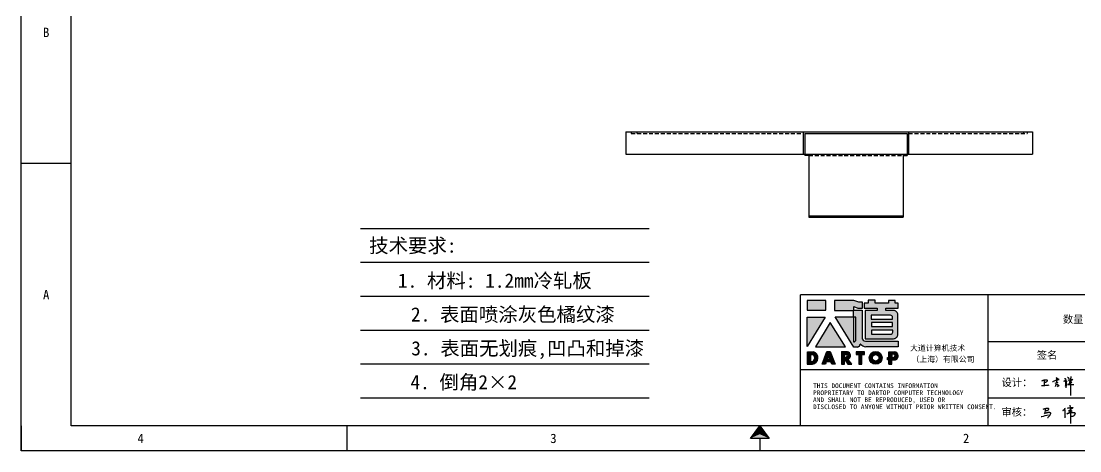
# Model space of a CAD drawing. Header units: millimetres. Extents: x -43476 to -13830, y -16942 to 55335.
# Drawn here: x -24551 to -23698, y 28617 to 28963 of the extents above; entities that cross this region are included whole.
import ezdxf
from ezdxf.enums import TextEntityAlignment as Align

# ---------------------------------------------------------------- set-up
doc = ezdxf.new("R2010")
doc.units = ezdxf.units.MM
doc.linetypes.add('DOT', pattern=[0.25, 0, -0.25])
doc.linetypes.add('HIDDEN2', pattern=[4.7625, 3.175, -1.5875])
for name, color, linetype in [('4', 7, 'Continuous'), ('hidden', 3, 'HIDDEN2'), ('print', 30, 'Continuous')]:
    doc.layers.add(name, color=color, linetype=linetype)
doc.styles.add('Dartop', font='')
doc.styles.add('HZ', font='')
doc.styles.add('hzHT', font='simhei.ttf')
doc.styles.get('Dartop').set_extended_font_data('FangSong_GB2312')
doc.styles.get('HZ').set_extended_font_data('SimSun')

# ---------------------------------------------------------------- blocks, each defined once
blk = doc.blocks.new('*U5')
at = {"color": 254, "linetype": 'Continuous', "extrusion": (0, 0, -1)}
for points in [[(-17, 0.333), (-16.812, 0.25), (-17, 0.5)], [(-17, 0.333), (-17, 0.5), (-17.188, 0.25)], [(-17, 0.333), (-17.188, 0.25), (-16.812, 0.25)]]:
    blk.add_solid(points, dxfattribs=at)
blk = doc.blocks.new('dadao')
for p, q in [((48, 19.2), (44.9, 10.4)), ((44.9, 10.4), (51.2, 10.4)), ((51.2, 10.4), (48, 19.2))]:
    blk.add_line(p, q)
for points in [[(41.8, 121.6), (41.8, 143.7), (-0.4, 143.7), (-0.4, 121.6), (41.8, 121.6)], [(104.8, 122), (104.8, 130.3), (114.1, 126.3), (124.2, 126.3), (124.2, 139.6), (115.9, 139.6), (105.1, 143.9), (61.5, 143.9)], [(61.7, 144), (61.7, 121.3), (103.9, 121.3)], [(113.4, 38.7), (105.1, 38.7), (63, 106.5), (103.9, 106.5), (103.9, 120.9), (103.9, 121.3)], [(109.7, 53.6), (109.7, 106.2), (104.3, 106.2), (104.3, 50.4), (106.6, 50.4)], [(144.6, 94.4), (144.6, 84.8), (192, 84.8), (192, 94.1), (144.9, 94.1)], [(0, 28), (0, 0), (11.8, 0)], [(0.1, 28), (14, 28)], [(76.8, 28.2), (76.8, 0), (84.1, 0), (84.1, 11.1), (91.6, -0.1), (100.3, -0.1), (91.7, 11.1)], [(76.8, 28.2), (90.6, 28.2)], [(120.2, 45), (119.5, 45), (119.5, 44.6)], [(183.7, 0), (183.7, 9.6), (180.6, 9.6), (180.6, 14.9), (183.8, 14.9), (183.8, 28.1), (196.1, 28.1), (196.5, 28.1)], [(7.1, 21.8), (7.1, 6.1), (12, 6.1)], [(7.1, 21.8), (11.4, 21.8)], [(84, 22.7), (84, 15.3), (87.2, 15.3)], [(84, 22.7), (87.3, 22.7)], [(183.7, 0), (190.9, 0), (190.9, 9.6), (198.8, 9.6)], [(194.9, 22.3), (190.8, 22.3), (190.8, 15), (194.4, 15)]]:
    blk.add_lwpolyline(points)
blk.add_lwpolyline([(137.1, 144.2), (137.1, 137.9), (128.3, 137.9), (128.3, 126.5), (157.3, 126.5), (157.3, 121.5), (130.3, 121.5), (130.3, 57.5), (194.4, 57.5, 0.414214), (204.4, 67.5), (204.4, 111.3, 0.414214), (194.4, 121.3), (177.5, 121.3), (177.5, 126.3), (204.7, 126.3), (204.7, 137.7), (198.2, 137.7), (198.2, 143.9), (183.3, 143.9), (183.3, 138), (153, 138), (153, 144.2), (137.1, 144.2)], format="xyb", close=True)
for points in [[(104.8, 122), (123.4, 122), (123.4, 60, 0.414214), (131.4, 52), (204.8, 52), (204.8, 39.1), (131.7, 39.1)], [(144.3, 110.8), (144.3, 101.8), (192.3, 101.8), (192.3, 105.5, 0.414214), (187.3, 110.5), (144.3, 110.5)], [(144.6, 77), (144.6, 67.5), (187.6, 67.5, 0.414214), (192.6, 72.5), (192.6, 76.4), (144.6, 76.4)]]:
    blk.add_lwpolyline(points, format="xyb")
for points in [[(-0.3, 106.2), (40.4, 106.2), (-0.3, 39.7), (-0.3, 106.2)], [(51.7, 94.1), (18.4, 39.3), (86.2, 39.3)], [(43.8, 28.2), (51.8, 28.2), (62.6, -0.1), (55, -0.1), (53.2, 5), (42.9, 5), (41.1, 0), (33.6, 0)], [(110, 28.1), (110, 21.9), (116, 21.9), (116, -0.1), (123.2, -0.1), (123.2, 22), (129.2, 22), (129.2, 28.1), (110, 28.1)]]:
    blk.add_lwpolyline(points, close=True)
for radius in [14.5, 7.44]:
    blk.add_circle((154.2, 14.2), radius)
for centre, radius, start, end in [((99.2, 60.7), 12.6, 305.6399, 325.969), ((9.6, 14.2), 14.4, 278.6604, 72.3203), ((88.6, 19.4), 8.95, 290.6073, 77.2124), ((111.6, 46.7), 8.19, 282.9811, 347.6627), ((136, 61.7), 22.9, 226.7358, 259.3209), ((195.7, 18.6), 9.51, 288.8959, 85.2442), ((8.5, 13.9), 8.49, 294.2143, 69.7177), ((86.4, 19), 3.8, 282.527, 76.7196), ((193.7, 18.7), 3.8, 280.9891, 72.5513)]:
    blk.add_arc(centre, radius, start, end)
blk = doc.blocks.new('h')
for p, q in [((20768.1, -2360.9), (20773, -2359.1)), ((20773, -2359.1), (20784.1, -2355.2)), ((20773.3, -2331.8), (20775.3, -2338.7)), ((20789.1, -2340.9), (20773.5, -2331.9)), ((20775.3, -2338.7), (20775.6, -2351.2)), ((20775.6, -2351.2), (20775.5, -2357.3)), ((20845.7, -2343.5), (20848.4, -2353)), ((20848.4, -2353), (20848.9, -2370.3)), ((20769.5, -2366.9), (20769.8, -2370.6)), ((20769.8, -2370.6), (20770.9, -2378)), ((20770.9, -2378), (20771.5, -2370.6)), ((20772.4, -2369.3), (20774.9, -2367.8)), ((20782.2, -2369.2), (20780, -2377.1)), ((20780, -2377.1), (20788.3, -2371.3)), ((20780.1, -2366.4), (20780.8, -2366.4)), ((20781.9, -2367.4), (20782.2, -2369.2)), ((20848.9, -2370.3), (20847.9, -2424))]:
    blk.add_line(p, q)
for points in [[(20699.1, -2348.2, -0.029745), (20704.6, -2345.4, -0.046842), (20708.4, -2344.2, -0.00919), (20714.3, -2343, -0.018517), (20717.2, -2342.5, -0.037841), (20720.3, -2342.4, -0.039541), (20723.2, -2342.8, -0.149785), (20726, -2344.3, -0.204935), (20726.9, -2346.6, -0.074872), (20726.5, -2348.3, -0.061615), (20725.6, -2350.3, -0.034204), (20723.8, -2352.6, -0.045776), (20722.3, -2354.1, -0.054985), (20720.4, -2355.3, -0.036348), (20717.3, -2356.5, -0.067752), (20715.7, -2356.8, -0.043553), (20713.2, -2356.7)], [(20755, -2351.9, -0.024077), (20759.9, -2350.1, -0.013147), (20768.7, -2346.5, -0.00522), (20775.4, -2344.1, -0.018517), (20777.3, -2343.4, -0.008274), (20786.3, -2341, -0.039541), (20788.3, -2340.8, -0.079216), (20789.4, -2341, -0.204935)], [(20813.5, -2350.1, 0.007348), (20815.9, -2348.7, 0.008421), (20818, -2347.3, 0.009459), (20819.7, -2346.2, -0.016325), (20820.7, -2345.5, -0.173771), (20821.8, -2345.3, -0.085159), (20823.9, -2346, -0.125883), (20826, -2347.9, -0.160659), (20826.6, -2350.1, -0.010447), (20826.5, -2352.3, -0.008247), (20826.2, -2355.1, -0.002698), (20825.3, -2374, 0.001562), (20823.9, -2383.7, 0.016137)], [(20816.8, -2335, -0.053561), (20819.6, -2336.1, -0.075272), (20821.3, -2337.3, -0.005295), (20822.5, -2338.5, -0.009337), (20823.1, -2339.1, -0.026146), (20823.7, -2339.8, -0.016644), (20824.5, -2340.9)], [(20832.1, -2329.2, -0.053561), (20834.9, -2330.3, -0.075272), (20836.7, -2331.5, -0.005295), (20837.8, -2332.6, -0.009337), (20838.5, -2333.3, -0.026146), (20839, -2334, -0.016644), (20839.8, -2335.1)], [(20836, -2343.7, -0.02797), (20842.1, -2342.6, -0.048868), (20845.6, -2342.2, -0.00919), (20851.1, -2341.4, -0.018517), (20853.9, -2341.1, -0.037841), (20856.7, -2341.2, -0.039541), (20859.4, -2341.6, -0.018282), (20840.6, -2354.7, -0.000937)], [(20847.6, -2340.2, 0.021784), (20849.6, -2335.9, 0.028296), (20850.8, -2332.4, 0.008136), (20851.9, -2328.2, 0.028913), (20852.2, -2327, 0.08193), (20852.1, -2325.9, 0.075058), (20851.7, -2324.7, 0.275043)], [(20696.6, -2372.4, 0.002073), (20710.6, -2371.9, 0.016137), (20719.6, -2371.3, 0.008314), (20736.9, -2369.3)]]:
    blk.add_lwpolyline(points, format="xyb")
for points in [[(20711.3, -2343.5), (20711.3, -2343.5), (20711.5, -2355.8), (20710.7, -2368), (20710.6, -2371.9)], [(20821.5, -2350.6), (20822.4, -2359.2), (20822.2, -2364.9), (20821.7, -2369), (20821.3, -2376.3), (20823.6, -2368.5), (20827.2, -2366.3), (20829.5, -2366.3)], [(20840.6, -2354.7), (20850, -2354.7), (20855, -2354.3), (20845.9, -2361.1), (20840.5, -2364), (20833, -2367.5), (20863.2, -2367.4), (20865.9, -2367.3)]]:
    blk.add_lwpolyline(points)
for centre, radius, start, end in [((20773.7, -2371.2), 2.3, 121.9907, 163.6016), ((20787.5, -2406), 40.3, 100.6183, 108.2482), ((20780.8, -2367.6), 1.15, 9.4675, 90)]:
    blk.add_arc(centre, radius, start, end)

msp = doc.modelspace()

# ---------------------------------------------------------------- hatches: boundary and pattern name
for points in [[(-23902.538, 28737.997), (-23917.605, 28737.997), (-23917.605, 28730.125), (-23902.538, 28730.125)], [(-23903.023, 28724.617), (-23917.565, 28724.617), (-23917.565, 28700.874)], [(-23898.992, 28720.308), (-23910.879, 28700.716), (-23886.673, 28700.716)], [(-23871.304, 28696.707), (-23878.183, 28696.707), (-23878.183, 28694.525), (-23876.037, 28694.525), (-23876.037, 28686.66), (-23873.467, 28686.66), (-23873.467, 28694.53), (-23871.304, 28694.53)]]:
    msp.add_hatch(color=0).paths.add_polyline_path(points)
h = msp.add_hatch(color=0)
h.paths.add_polyline_path([(-23880.021, 28733.213), (-23876.695, 28731.776), (-23873.1, 28731.776), (-23873.1, 28736.535), (-23876.066, 28736.535), (-23879.931, 28738.061), (-23895.418, 28738.061), (-23895.418, 28730.014), (-23880.349, 28730.014), (-23880.349, 28729.851), (-23880.349, 28724.707), (-23894.962, 28724.707), (-23879.932, 28700.519), (-23876.956, 28700.519, 0.2793748), (-23874.783, 28702.632), (-23874.783, 28702.743), (-23874.521, 28702.743, 0.1431454), (-23870.423, 28700.658), (-23844.306, 28700.658), (-23844.306, 28705.246), (-23870.535, 28705.246, -0.4142136), (-23873.391, 28708.102), (-23873.391, 28730.268), (-23880.021, 28730.268)])
h.paths.add_polyline_path([(-23880.198, 28724.604), (-23878.283, 28724.604), (-23878.283, 28705.831, -0.0889357), (-23879.392, 28704.69), (-23880.204, 28704.69)], flags=16)
h = msp.add_hatch(color=0)
h.paths.add_polyline_path([(-23844.351, 28735.869), (-23846.675, 28735.869), (-23846.675, 28738.079), (-23851.986, 28738.079), (-23851.986, 28735.979), (-23862.83, 28735.979), (-23862.83, 28738.19), (-23868.509, 28738.19), (-23868.509, 28735.938), (-23871.648, 28735.938), (-23871.648, 28731.863), (-23861.292, 28731.863), (-23861.292, 28730.061), (-23870.942, 28730.061), (-23870.942, 28707.241), (-23848.033, 28707.241, 0.4142136), (-23844.462, 28710.812), (-23844.462, 28726.439, 0.4142136), (-23848.033, 28730.01), (-23854.089, 28730.01), (-23854.089, 28731.779), (-23844.351, 28731.779)])
h.paths.add_polyline_path([(-23850.563, 28726.142, -0.4142136), (-23848.778, 28724.356), (-23848.778, 28723.047), (-23865.929, 28723.047), (-23865.929, 28726.142)], flags=16)
h.paths.add_polyline_path([(-23848.888, 28720.283), (-23848.888, 28716.968), (-23865.818, 28716.968), (-23865.818, 28720.283)], flags=16)
h.paths.add_polyline_path([(-23848.667, 28713.983), (-23848.667, 28712.563, -0.4142136), (-23850.453, 28710.778), (-23865.818, 28710.778), (-23865.818, 28713.983)], flags=16)
h = msp.add_hatch(color=0)
h.paths.add_polyline_path([(-23912.469, 28696.671), (-23917.458, 28696.671), (-23917.458, 28686.69), (-23913.256, 28686.69, 0.7930159)])
h.paths.add_polyline_path([(-23913.182, 28688.876), (-23914.927, 28688.876), (-23914.927, 28694.485), (-23913.375, 28694.485, -0.6713609)], flags=16)
h = msp.add_hatch(color=0)
h.paths.add_polyline_path([(-23898.954, 28696.753), (-23901.801, 28696.753), (-23905.463, 28686.679), (-23902.766, 28686.679), (-23902.131, 28688.465), (-23898.478, 28688.465), (-23897.829, 28686.658), (-23895.111, 28686.658)])
h.paths.add_polyline_path([(-23899.176, 28690.389), (-23901.44, 28690.389), (-23900.329, 28693.555)], flags=16)
h = msp.add_hatch(color=0)
h.paths.add_polyline_path([(-23885.115, 28696.746), (-23890.022, 28696.746), (-23890.022, 28686.674), (-23887.429, 28686.674), (-23887.429, 28690.667), (-23884.764, 28686.638), (-23881.631, 28686.638), (-23884.698, 28690.641, 0.7440549)])
h.paths.add_polyline_path([(-23887.453, 28692.158), (-23887.453, 28694.803), (-23886.294, 28694.803, -0.796809), (-23886.311, 28692.158)], flags=16)
h = msp.add_hatch(color=0)
h.paths.add_polyline_path([(-23867.564, 28691.746, 1), (-23857.221, 28691.746, 1)])
h.paths.add_polyline_path([(-23859.736, 28691.746, -1), (-23865.049, 28691.746, -1)], flags=16)
h = msp.add_hatch(color=0)
h.paths.add_polyline_path([(-23847.3, 28696.722), (-23847.449, 28696.722), (-23851.823, 28696.722), (-23851.823, 28692.022), (-23852.984, 28692.022), (-23852.984, 28690.113), (-23851.842, 28690.113), (-23851.842, 28686.691), (-23849.288, 28686.691), (-23849.288, 28690.127), (-23846.482, 28690.127, 0.8123038)])
h.paths.add_polyline_path([(-23849.326, 28692.035), (-23849.326, 28694.664), (-23847.873, 28694.664, -0.7782134), (-23848.021, 28692.035)], flags=16)

# ---------------------------------------------------------------- linework, layer by layer
at = {"color": 0, "linetype": 'DOT'}
for p, q in [((-24550.586, 28636.919), (-24550.586, 29482.968)), ((-23291, 28616.775), (-24550.586, 28616.775))]:
    msp.add_line(p, q, dxfattribs=at)
at = {"color": 0}
for p, q in [((-24510.298, 28636.919), (-24510.298, 29482.968)), ((-24510.298, 28848.432), (-24550.586, 28848.432)), ((-23311.144, 28742.675), (-23923.019, 28742.675)), ((-23923.019, 28636.919), (-23923.019, 28742.675)), ((-23771.939, 28742.675), (-23771.939, 28636.919)), ((-23771.939, 28704.905), (-23620.858, 28704.905)), ((-23923.019, 28682.243), (-23771.939, 28682.243)), ((-23771.939, 28682.243), (-23311.144, 28682.243)), ((-23771.939, 28659.581), (-23620.858, 28659.581)), ((-24550.586, 28636.919), (-24550.586, 28616.775)), ((-23311.144, 28636.919), (-24510.298, 28636.919)), ((-24288.129, 28616.775), (-24288.129, 28636.919)), ((-23955.753, 28626.847), (-23955.753, 28616.775))]:
    msp.add_line(p, q, dxfattribs=at)
for p, q in [((-24063.526, 28873.913), (-23736.104, 28873.913)), ((-24063.526, 28873.913), (-24063.526, 28856.113)), ((-23920.69, 28873.913), (-23920.69, 28856.113)), ((-23919.569, 28872.713), (-23919.569, 28856.113)), ((-23919.569, 28872.713), (-23836.999, 28872.713)), ((-23836.999, 28872.713), (-23836.999, 28856.113)), ((-23835.84, 28873.913), (-23835.84, 28856.113)), ((-23736.104, 28873.913), (-23736.104, 28856.113)), ((-24063.526, 28856.113), (-23736.104, 28856.113)), ((-23919.569, 28856.113), (-23919.569, 28854.913)), ((-23916.207, 28854.913), (-23919.569, 28854.913)), ((-23916.207, 28856.113), (-23916.207, 28805.113)), ((-23840.207, 28856.113), (-23840.207, 28805.113)), ((-23840.207, 28854.913), (-23836.999, 28854.913)), ((-23836.999, 28856.113), (-23836.999, 28854.913)), ((-23916.207, 28806.313), (-23840.207, 28806.313)), ((-23916.207, 28805.113), (-23840.207, 28805.113)), ((-23706.995, 28649.024), (-23705.107, 28649.024)), ((-23704.101, 28649.116), (-23705.988, 28647.823)), ((-23705.92, 28653.504), (-23705.486, 28649.884)), ((-23705.486, 28649.884), (-23705.416, 28647.21)), ((-23705.107, 28649.024), (-23704.101, 28649.116)), ((-23707.056, 28647.252), (-23708.541, 28646.449)), ((-23705.988, 28647.823), (-23707.056, 28647.252)), ((-23705.416, 28647.21), (-23705.576, 28638.891))]:
    msp.add_line(p, q)
for points in [[(-23727.407, 28650.331, -0.029745), (-23726.544, 28650.763, -0.0468422), (-23725.959, 28650.951, -0.0091902), (-23725.046, 28651.136, -0.0185172), (-23724.589, 28651.202, -0.0378406), (-23724.117, 28651.217, -0.0395413), (-23723.668, 28651.161, -0.1497852), (-23723.23, 28650.922, -0.2049352), (-23723.096, 28650.575, -0.0748717), (-23723.147, 28650.302, -0.0616146), (-23723.296, 28649.999, -0.0342039), (-23723.566, 28649.642, -0.0457759), (-23723.808, 28649.411, -0.054985), (-23724.101, 28649.227, -0.0363479), (-23724.585, 28649.034, -0.0677521), (-23724.828, 28648.992, -0.0435534), (-23725.209, 28649.012)], [(-23707.922, 28651.251, -0.0279703), (-23706.701, 28651.477, -0.0488679), (-23705.994, 28651.552, -0.0091902), (-23704.881, 28651.717, -0.0185172), (-23704.326, 28651.768, -0.0378406), (-23703.755, 28651.756, -0.0395413), (-23703.217, 28651.661, -0.0182819), (-23706.995, 28649.024, -0.0009369)], [(-23708.541, 28646.449, -0.029745), (-23707.193, 28647.124, -0.0468422), (-23706.281, 28647.418, -0.0091902), (-23704.858, 28647.705, -0.0185172), (-23704.144, 28647.808, -0.0378406), (-23703.408, 28647.832, -0.0395413), (-23702.708, 28647.745, -0.1497852), (-23702.025, 28647.371, -0.2049352), (-23701.815, 28646.83, -0.0748717), (-23701.895, 28646.404, -0.0616146), (-23702.127, 28645.931, -0.0342039), (-23702.549, 28645.375, -0.0457759), (-23702.926, 28645.014, -0.054985), (-23703.382, 28644.727, -0.0363479), (-23704.138, 28644.426, -0.0677521), (-23704.517, 28644.361, -0.0435534), (-23705.112, 28644.392)]]:
    msp.add_lwpolyline(points, format="xyb")
msp.add_lwpolyline([(-23725.503, 28651.048), (-23725.503, 28651.048), (-23725.792, 28649.278), (-23726.268, 28647.614), (-23726.578, 28646.592)])
msp.add_lwpolyline([(-23955.753, 28636.919), (-23948.199, 28626.847), (-23963.307, 28626.847), (-23955.753, 28636.919)], close=True, dxfattribs=at)
for centre, radius, start, end in [((-23718.985, 28662.313), 14.915, 299.265464, 300.9495), ((-23685.194, 28537.289), 115.167, 102.46592, 103.2053), ((-23763.677, 28704.959), 76.257, 313.366132, 315.296084), ((-23710.043, 28649.253), 0.488, 52.375745, 91.291159), ((-24138.939, 28663.087), 429.463, 357.565664, 358.057278), ((-23710.21, 28649.329), 0.559, 357.196828, 33.705179), ((-23722.788, 28650.153), 13.166, 352.912546, 354.802684), ((-23717.849, 28649.703), 8.207, 354.802684, 357.196828), ((-23729.617, 28647.52), 3.193, 281.076982, 291.212632), ((-23799.818, 28932.472), 296.638, 283.91895, 284.971512), ((-23721.7, 28638.148), 9.752, 113.202449, 120.017497), ((-23723.988, 28643.488), 3.943, 102.47486, 113.202449), ((-23718.276, 28617.665), 30.39, 100.36867, 102.47486), ((-23724.623, 28646.025), 2.515, 283.816254, 294.030509), ((-23722.397, 28640.191), 7.49, 96.125337, 100.36867), ((-23724.087, 28644.781), 1.16, 294.836428, 309.901134), ((-23739.552, 28659.049), 22.192, 316.919563, 320.58866), ((-23722.796, 28643.91), 3.75, 87.457037, 96.125337), ((-23722.782, 28644.224), 3.435, 78.399567, 87.457037), ((-23726.976, 28648.269), 5.643, 324.094808, 331.378357), ((-23722.297, 28646.587), 1.022, 44.324655, 78.399567), ((-23722.597, 28646.054), 0.754, 319.573073, 337.48549), ((-23724.673, 28647.714), 3.388, 324.910666, 333.348429), ((-23723.025, 28647.098), 1.65, 326.76781, 340.871018), ((-23721.972, 28646.905), 0.567, 357.998393, 44.324655), ((-23722.526, 28646.925), 1.122, 340.871018, 357.998393), ((-23469.194, 28608.492), 243.4, 171.410173, 171.768083)]:
    msp.add_arc(centre, radius, start, end)
at = {"layer": 'Defpoints'}
for p, q in [((-24277.354, 28796.093), (-24044.835, 28796.093)), ((-24277.354, 28768.793), (-24044.835, 28768.793)), ((-24277.354, 28768.793), (-24044.835, 28768.793)), ((-24277.354, 28741.493), (-24044.835, 28741.493)), ((-24277.354, 28714.193), (-24044.835, 28714.193)), ((-24277.354, 28686.893), (-24044.835, 28686.893)), ((-24277.354, 28659.593), (-24044.835, 28659.593))]:
    msp.add_line(p, q, dxfattribs=at)
at = {"layer": 'hidden'}
for p, q in [((-24059.193, 28873.913), (-24059.193, 28872.713)), ((-24059.193, 28872.713), (-23920.69, 28872.713)), ((-24054.778, 28873.913), (-24054.778, 28872.713)), ((-23835.84, 28872.713), (-23740.369, 28872.713)), ((-23743.45, 28873.913), (-23743.45, 28872.713)), ((-23740.369, 28873.913), (-23740.369, 28872.713)), ((-23916.207, 28854.913), (-23840.207, 28854.913))]:
    msp.add_line(p, q, dxfattribs=at)
at = {"layer": 'print'}
msp.add_lwpolyline([(-24550.586, 29503.112), (-23270.856, 29503.112), (-23270.856, 28616.775), (-24550.586, 28616.775)], close=True, dxfattribs=at)

# ---------------------------------------------------------------- block references
at = {"color": 0}
for name, p, xscale, yscale, zscale in [('dadao', (-23917.458, 28686.69), 0.3570986524328962, 0.3570986524601059, 0.3570986524634209), ('h', (-26935.849, 29037.043), 0.1549482039698633, 0.1549482039698633, 0.1549482039698633)]:
    msp.add_blockref(name, p, dxfattribs=dict(at, xscale=xscale, yscale=yscale, zscale=zscale))
at = {"color": 0, "linetype": 'Continuous', "xscale": 40.28805309813855, "yscale": 40.28805309843684, "zscale": 40.28805309843723}
msp.add_blockref('*U5', (-24640.65, 28616.775), dxfattribs=at)

# ---------------------------------------------------------------- texts
at = {"color": 0}
for s, height, style, p in [('B', 7.554, 'Dartop', (-24530.442, 28954.188)), ('A', 7.554, 'Dartop', (-24530.442, 28742.675)), ('数量  1', 6.0432, 'hzHT', (-23697.211, 28722.866)), ('签名', 6.0432, 'hzHT', (-23724.357, 28694.066)), ('4', 7.554, 'Dartop', (-24454.318, 28626.847)), ('3', 7.554, 'Dartop', (-24121.941, 28626.847)), ('2', 7.554, 'Dartop', (-23789.565, 28626.847))]:
    msp.add_text(s, height=height, dxfattribs=dict(at, style=style)).set_placement(p, align=Align.MIDDLE_CENTER)
at = {"style": 'HZ'}
for s, p in [('技术要求:', (-24235.127, 28782.315)), ('     1. 材料: 1.2mm冷轧板      ', (-24165.193, 28754.072)), ('    2. 表面喷涂灰色橘纹漆', (-24170.192, 28726.772)), ('3. 表面无划痕,凹凸和掉漆', (-24142.663, 28699.472)), ('4. 倒角2×2         ', (-24159.036, 28672.172))]:
    msp.add_text(s, height=11.466, dxfattribs=at).set_placement(p, align=Align.MIDDLE_CENTER)
at = {"color": 0, "style": 'hzHT'}
for s, height, p in [('设计：', 6.0432, (-23760.966, 28668.888)), ('THIS DOCUMENT CONTAINS INFORMATION', 3.777, (-23912.822, 28667.4)), ('PROPRIETARY TO DARTOP COMPUTER TECHNOLOGY', 3.777, (-23912.822, 28661.734)), ('AND SHALL NOT BE REPRODUCED, USED OR', 3.777, (-23912.822, 28656.069)), ('DISCLOSED TO ANYONE WITHOUT PRIOR WRITTEN CONSENT.', 3.777, (-23912.822, 28650.403)), ('审核：', 6.0432, (-23761.056, 28645.091))]:
    msp.add_text(s, height=height, dxfattribs=at).set_placement(p)
at = {"layer": '4', "color": 0, "style": 'hzHT'}
for s, p in [('大道计算机技术', (-23834.703, 28697.4)), ('（上海）有限公司', (-23833.562, 28688.366))]:
    msp.add_text(s, height=4.5324, dxfattribs=at).set_placement(p)

doc.saveas('drawing.dxf')
